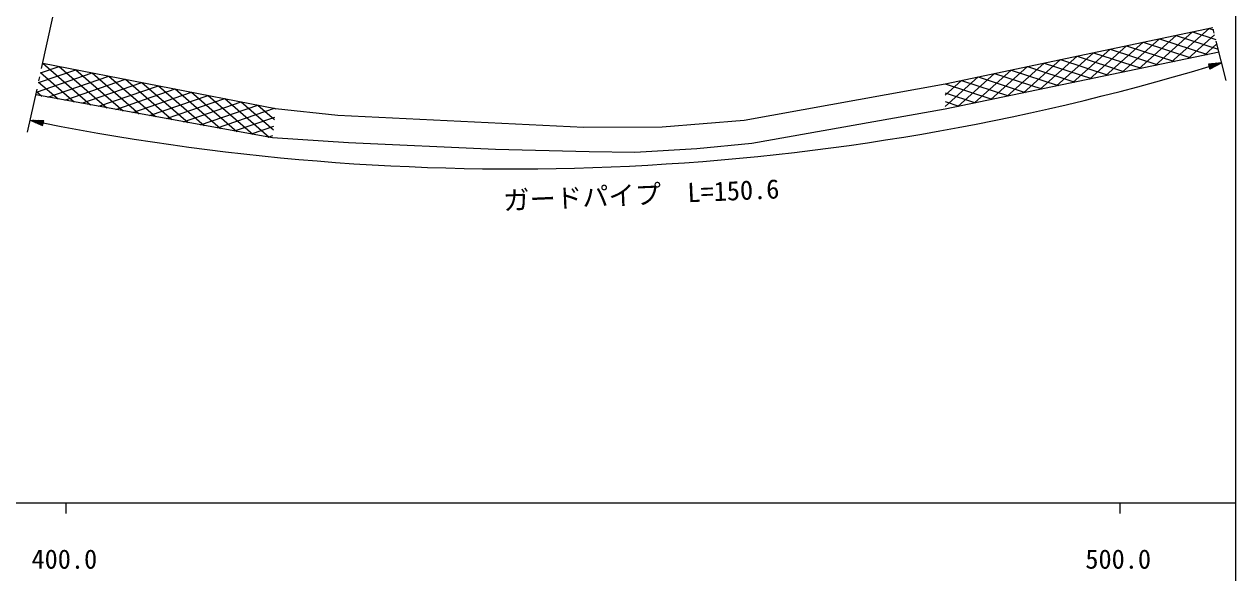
# Model space of a CAD drawing. Units: millimetres, scale not verified. Extents: x 40000 to 680000, y 20000 to 380000.
# Drawn here: x 464038 to 579000, y 198357 to 250431 of the extents above; entities that cross this region are included whole.
import ezdxf
from ezdxf.enums import TextEntityAlignment as Align

# ---------------------------------------------------------------- set-up
doc = ezdxf.new("R2010")
doc.units = ezdxf.units.MM
doc.header["$LTSCALE"] = 1000
for name, color, linetype, lineweight in [('M-BGD', 7, 'Continuous', 25), ('M-BGD-HTXT', 7, 'Continuous', 13), ('M-STR-HTXT', 7, 'Continuous', 13), ('M-TTL-BAND', 7, 'Continuous', 25)]:
    doc.layers.add(name, color=color, linetype=linetype, lineweight=lineweight)
doc.styles.add('ＭＳ ゴシック', font='')
doc.styles.get('ＭＳ ゴシック').set_extended_font_data('MS Gothic')

msp = doc.modelspace()

# ---------------------------------------------------------------- linework, layer by layer
at = {"layer": 'M-BGD'}
for p, q in [((551413, 244764), (576825, 250110)), ((571353, 246526), (574899, 249705)), ((572913, 246850), (576465, 250035)), ((574899, 249705), (577110, 248982)), ((576465, 250035), (576878, 249899)), ((565113, 245229), (568636, 248387)), ((566673, 245553), (570202, 248717)), ((568233, 245877), (571767, 249046)), ((568636, 248387), (573171, 246904)), ((569793, 246202), (573333, 249376)), ((570202, 248717), (574744, 247231)), ((571767, 249046), (576317, 247558)), ((573333, 249376), (577342, 248064)), ((574473, 247175), (576995, 249436)), ((576033, 247499), (577217, 248560)), ((577412, 247786), (551413, 242380)), ((560433, 244256), (563939, 247399)), ((561993, 244580), (565505, 247729)), ((563553, 244904), (567070, 248058)), ((563939, 247399), (568451, 245923)), ((565505, 247729), (570024, 246250)), ((567070, 248058), (571598, 246577)), ((465390, 244897), (468929, 246116)), ((465589, 245811), (467358, 246421)), ((465788, 246726), (487894, 242433)), ((465788, 246726), (470331, 242779)), ((467358, 246421), (471872, 242499)), ((468929, 246116), (473413, 242219)), ((554193, 242958), (557676, 246081)), ((555753, 243283), (559242, 246411)), ((557313, 243607), (560807, 246740)), ((557676, 246081), (562159, 244615)), ((558873, 243931), (562373, 247070)), ((559242, 246411), (563732, 244942)), ((560807, 246740), (565305, 245269)), ((562373, 247070), (566878, 245596)), ((465190, 243982), (470500, 245811)), ((465400, 244944), (467248, 243338)), ((465594, 245835), (468789, 243058)), ((466284, 243513), (472070, 245506)), ((467893, 243221), (473641, 245201)), ((469502, 242929), (475212, 244896)), ((470500, 245811), (474955, 241940)), ((472070, 245506), (476496, 241660)), ((473641, 245201), (478038, 241381)), ((475212, 244896), (479579, 241101)), ((551413, 242615), (554545, 245423)), ((551413, 243689), (552979, 245093)), ((552633, 242634), (556110, 245752)), ((552979, 245093), (557440, 243633)), ((554545, 245423), (559013, 243960)), ((556110, 245752), (560586, 244287)), ((487611, 239644), (465134, 243721)), ((465206, 244052), (465706, 243617)), ((471111, 242637), (476782, 244591)), ((472720, 242345), (478353, 244286)), ((474329, 242053), (479924, 243981)), ((476782, 244591), (481121, 240821)), ((478353, 244286), (482662, 240542)), ((479924, 243981), (484203, 240262)), ((551413, 244764), (555867, 243306)), ((551413, 243922), (554294, 242979)), ((475938, 241762), (481494, 243676)), ((477546, 241470), (483065, 243371)), ((479155, 241178), (484636, 243066)), ((480764, 240886), (486206, 242761)), ((481494, 243676), (485745, 239983)), ((483065, 243371), (487286, 239703)), ((484636, 243066), (487689, 240413)), ((486206, 242761), (487788, 241387)), ((551413, 243080), (552721, 242652)), ((482373, 240594), (487777, 242456)), ((483982, 240302), (487811, 241622)), ((487777, 242456), (487886, 242361)), ((485591, 240010), (487723, 240745)), ((487200, 239719), (487634, 239868))]:
    msp.add_line(p, q, dxfattribs=at)
for points in [[(517129, 240650), (524579, 240686), (532347, 241321), (551413, 244764)], [(551413, 242380), (533088, 239114), (527863, 238602), (521966, 238249), (517658, 238320), (508761, 238549), (494814, 239185), (487611, 239644)], [(487894, 242433), (493790, 241798), (517129, 240650)]]:
    msp.add_lwpolyline(points, dxfattribs=at)
at = {"layer": 'M-BGD-HTXT'}
for p, q in [((465678, 246221), (466741, 251106)), ((576956, 249589), (576858, 249976)), ((578097, 245075), (577153, 248813)), ((465423, 245048), (465508, 245439)), ((464364, 240184), (465252, 244267))]:
    msp.add_line(p, q, dxfattribs=at)
at = {"layer": 'M-STR-HTXT'}
for p, q in [((577666, 246781), (576398, 246654)), ((576398, 246654), (576544, 246176)), ((576651, 246679), (576412, 246606)), ((576427, 246558), (576905, 246705)), ((577159, 246730), (576442, 246510)), ((576456, 246463), (577412, 246756)), ((577666, 246781), (576471, 246415)), ((576486, 246367), (577442, 246660)), ((577217, 246539), (576500, 246319)), ((576515, 246271), (576993, 246418)), ((576769, 246297), (576530, 246223)), ((577666, 246781), (576544, 246176)), ((464609, 241310), (465784, 240815)), ((464609, 241310), (465883, 241305)), ((464609, 241310), (465834, 241060)), ((465824, 241011), (464844, 241211)), ((465844, 241109), (464864, 241309)), ((465079, 241112), (465814, 240962)), ((465119, 241308), (465854, 241158)), ((465804, 240913), (465314, 241013)), ((465864, 241207), (465374, 241307)), ((465549, 240914), (465794, 240864)), ((465629, 241306), (465873, 241256)), ((465784, 240815), (465883, 241305))]:
    msp.add_line(p, q, dxfattribs=at)
msp.add_arc((510384, 466248), 229549, 258.80931, 286.73201, dxfattribs=at)
at = {"layer": 'M-TTL-BAND'}
for p, q in [((579000, 20000), (579000, 370000)), ((40000, 205000), (579000, 205000)), ((468000, 205000), (468000, 204000)), ((568000, 205000), (568000, 204000))]:
    msp.add_line(p, q, dxfattribs=at)

# ---------------------------------------------------------------- texts
at = {"layer": 'M-STR-HTXT', "style": 'ＭＳ ゴシック'}
msp.add_text('ガードパイプ  L=150.6', height=1833, rotation=2.472, dxfattribs=at).set_placement((522650, 232789), align=Align.BOTTOM_CENTER)
at = {"layer": 'M-TTL-BAND', "style": 'ＭＳ ゴシック'}
for s, p in [('400.0', (467844, 198195)), ('500.0', (567844, 198195))]:
    msp.add_text(s, height=1833, dxfattribs=at).set_placement(p, align=Align.BOTTOM_CENTER)

doc.saveas('drawing.dxf')
